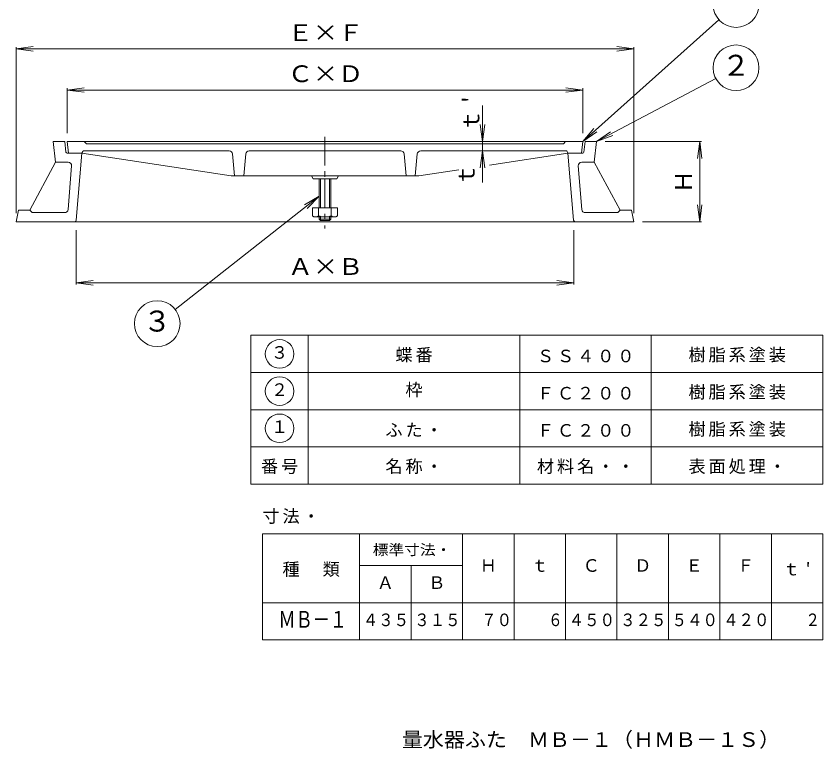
# Model space of a CAD drawing. Units: millimetres, scale not verified, with parts at other scales. Extents: x -461 to 384, y -567 to 704.
# Drawn here: x -359 to 346, y -567 to 73 of the extents above; entities that cross this region are included whole.
import ezdxf
from ezdxf.enums import TextEntityAlignment as Align

# ---------------------------------------------------------------- set-up
doc = ezdxf.new("R2010")
doc.units = ezdxf.units.MM
doc.header["$LTSCALE"] = 5
doc.linetypes.add('CHAIN1', pattern=[8, 5, -1, 1, -1])
for name, color, linetype, lineweight in [('0-0', 3, 'Continuous', 9), ('0-1', 2, 'Continuous', 9), ('0-4', 7, 'Continuous', 9), ('0-5', 7, 'Continuous', 9), ('1-4', 7, 'Continuous', 9), ('F-5', 7, 'Continuous', 9)]:
    doc.layers.add(name, color=color, linetype=linetype, lineweight=lineweight)
doc.layers.add('1-5', color=4, linetype='Continuous')
doc.styles.add('ＭＳ ゴシック', font='')
doc.styles.get('ＭＳ ゴシック').set_extended_font_data('MS Gothic')

msp = doc.modelspace()

# ---------------------------------------------------------------- linework, layer by layer
at = {"layer": '0-0'}
for p, q in [((-326.689, -36.837), (-324.689, -54.837)), ((-316.628, -36.837), (-326.689, -36.837)), ((-315.615, -45.947), (-316.628, -36.837)), ((137.237, -45.947), (138.249, -36.837)), ((148.311, -36.837), (138.249, -36.837)), ((148.311, -36.837), (146.311, -54.837)), ((-314.621, -46.837), (-301.689, -46.837)), ((-306.575, -105.462), (-301.689, -46.837)), ((136.243, -46.837), (123.311, -46.837)), ((128.196, -105.462), (123.311, -46.837)), ((-347.189, -96.837), (-324.689, -54.837)), ((-313.644, -54.837), (-324.689, -54.837)), ((135.266, -54.837), (146.311, -54.837)), ((168.811, -96.837), (146.311, -54.837)), ((-310.654, -58.086), (-313.821, -96.086)), ((132.276, -58.086), (135.443, -96.086)), ((-359.189, -106.837), (-357.189, -96.837)), ((-347.189, -96.837), (-357.189, -96.837)), ((-347.189, -96.837), (-345.189, -98.837)), ((168.811, -96.837), (166.811, -98.837)), ((168.811, -96.837), (178.811, -96.837)), ((180.811, -106.837), (178.811, -96.837)), ((-316.811, -98.837), (-345.189, -98.837)), ((138.432, -98.837), (166.811, -98.837)), ((180.811, -106.837), (-359.189, -106.837))]:
    msp.add_line(p, q, dxfattribs=at)
at = {"layer": '0-0', "linetype": 'CHAIN1'}
msp.add_lwpolyline([(-89.189, -32.648), (-89.189, -69.974), (-89.189, -112.885)], dxfattribs=at)
at = {"layer": '0-0'}
for centre, radius, start, end in [((-314.621, -45.837), 1, 186.33737, 270), ((136.243, -45.837), 1, 270, 353.66263), ((-313.644, -57.837), 3, 355.23671, 90), ((135.266, -57.837), 3, 90, 184.76329), ((-316.811, -95.837), 3, 270, 355.23659), ((138.432, -95.837), 3, 184.76341, 270), ((-308.069, -105.337), 1.5, 270, 355.23659), ((129.691, -105.337), 1.5, 184.76341, 270)]:
    msp.add_arc(centre, radius, start, end, dxfattribs=at)
at = {"layer": '0-1'}
for p, q in [((-313.504, -46.837), (-314.615, -36.837)), ((-299.615, -36.837), (-297.615, -38.837)), ((119.237, -38.837), (-297.615, -38.837)), ((121.237, -36.837), (119.237, -38.837)), ((-300.966, -45.39), (-301.689, -46.837)), ((-171.202, -66.837), (-301.689, -46.837)), ((-172.929, -44.837), (-300.071, -44.837)), ((-169.941, -47.565), (-168.189, -66.837)), ((-158.437, -47.565), (-160.189, -66.837)), ((-22.929, -44.837), (-155.45, -44.837)), ((-19.941, -47.565), (-18.189, -66.837)), ((-8.437, -47.565), (-10.189, -66.837)), ((-5.449, -44.837), (121.693, -44.837)), ((123.311, -46.837), (54.76, -57.344)), ((122.587, -45.39), (123.311, -46.837)), ((27.911, -61.459), (-7.177, -66.837)), ((-7.177, -66.837), (-171.202, -66.837)), ((-99.478, -69.337), (-100.921, -66.837)), ((-78.9, -69.337), (-99.478, -69.337)), ((-94.189, -69.337), (-94.189, -94.665)), ((-93.189, -69.337), (-93.189, -94.665)), ((-85.189, -69.337), (-85.189, -94.665)), ((-84.189, -69.337), (-84.189, -94.665)), ((-78.9, -69.337), (-77.457, -66.837)), ((-94.689, -101.665), (-94.689, -94.665)), ((-83.689, -101.665), (-83.689, -94.665)), ((-78.239, -101.665), (-78.239, -94.665)), ((-97.414, -102.665), (-80.964, -102.665)), ((-94.189, -102.665), (-94.189, -104.665)), ((-93.189, -102.665), (-93.189, -105.665)), ((-85.189, -102.665), (-85.189, -105.665)), ((-84.189, -102.665), (-84.189, -104.665))]:
    msp.add_line(p, q, dxfattribs=at)
for points in [[(135.126, -46.837), (136.237, -36.837), (-314.615, -36.837)], [(-100.139, -101.665), (-100.139, -94.665), (-78.239, -94.665)], [(-84.189, -104.665), (-94.189, -104.665), (-93.189, -105.665)], [(-84.189, -104.665), (-85.189, -105.665), (-93.189, -105.665)]]:
    msp.add_lwpolyline(points, dxfattribs=at)
for centre, radius, start, end in [((-300.071, -45.837), 1, 90, 153.43684), ((-172.929, -47.837), 3, 5.19456, 90), ((-155.45, -47.837), 3, 90, 174.80531), ((-22.929, -47.837), 3, 5.19456, 90), ((-5.449, -47.837), 3, 90, 174.80544), ((121.693, -45.837), 1, 26.56125, 90), ((-97.414, -98.452), 4.213, 229.69604, 310.30377), ((-89.189, -87.04), 15.625, 249.38998, 290.61002), ((-80.964, -98.452), 4.213, 229.69623, 310.30396)]:
    msp.add_arc(centre, radius, start, end, dxfattribs=at)
at = {"layer": '0-4'}
for p, q in [((-359.189, 44.21), (-344.317, 46.168)), ((-359.189, -99.337), (-359.189, 45.71)), ((-359.189, 44.21), (180.811, 44.21)), ((-359.189, 44.21), (-344.317, 42.252)), ((180.811, 44.21), (165.939, 46.168)), ((180.811, 44.21), (165.939, 42.252)), ((180.811, -99.337), (180.811, 45.71)), ((-314.615, 8.265), (-299.744, 10.223)), ((-314.615, -29.337), (-314.615, 9.765)), ((-314.615, 8.265), (136.237, 8.265)), ((-314.615, 8.265), (-299.744, 6.307)), ((136.237, 8.265), (121.365, 10.223)), ((136.237, 8.265), (121.365, 6.307)), ((136.237, -29.337), (136.237, 9.765)), ((48.506, -5.302), (48.506, -72.511)), ((48.506, -36.837), (46.548, -21.965)), ((48.506, -36.837), (50.464, -21.965)), ((48.506, -36.837), (48.506, -38.837)), ((56.006, -36.837), (50.006, -36.837)), ((56.006, -38.837), (50.006, -38.837)), ((155.811, -36.837), (240.008, -36.837)), ((238.508, -36.837), (236.55, -51.709)), ((238.508, -106.837), (238.508, -36.837)), ((238.508, -36.837), (240.466, -51.709)), ((48.506, -44.837), (46.548, -59.709)), ((48.506, -44.837), (50.464, -59.709)), ((56.006, -44.837), (50.006, -44.837)), ((238.508, -106.837), (236.55, -91.965)), ((238.508, -106.837), (240.466, -91.965)), ((188.311, -106.837), (240.008, -106.837)), ((-306.689, -114.337), (-306.689, -161.717)), ((128.311, -114.337), (128.311, -161.717)), ((-306.689, -160.217), (-291.817, -158.259)), ((-306.689, -160.217), (128.311, -160.217)), ((-306.689, -160.217), (-291.817, -162.175)), ((128.311, -160.217), (113.439, -158.259)), ((128.311, -160.217), (113.439, -162.175))]:
    msp.add_line(p, q, dxfattribs=at)
at = {"layer": '0-5'}
for p, q in [((255.322, 69.667), (136.237, -36.837)), ((252.554, 18.352), (148.311, -36.837)), ((-94.189, -84.553), (-107.093, -92.2))]:
    msp.add_line(p, q, dxfattribs=at)
msp.add_lwpolyline([(-220.106, -183.474), (-94.189, -84.553), (-104.674, -95.279)], dxfattribs=at)
at = {"layer": '1-4'}
for p, q in [((-103.855, -336.097), (-103.855, -206.097)), ((81.145, -336.097), (81.145, -206.097)), ((196.145, -336.097), (196.145, -206.097)), ((346.145, -336.097), (346.145, -206.097)), ((-153.855, -238.597), (346.145, -238.597)), ((-153.855, -271.097), (346.145, -271.097)), ((-153.855, -303.597), (346.145, -303.597)), ((-153.855, -336.097), (346.145, -336.097))]:
    msp.add_line(p, q, dxfattribs=at)
msp.add_lwpolyline([(-153.855, -336.097), (-153.855, -206.097), (346.145, -206.097)], dxfattribs=at)
for centre, radius in [((270.229, 83), 20), ((270.229, 27.71), 20), ((-235.834, -195.829), 20), ((-128.855, -222.347), 12.5), ((-128.855, -254.847), 12.5), ((-128.855, -287.347), 12.5)]:
    msp.add_circle(centre, radius, dxfattribs=at)
at = {"layer": 'F-5'}
for p, q in [((136.237, -36.837), (146.017, -25.464)), ((148.311, -36.837), (160.538, -28.148)), ((136.237, -36.837), (148.627, -28.382)), ((148.311, -36.837), (162.37, -31.609)), ((-143.855, -379.639), (-143.855, -472.264)), ((-143.855, -379.639), (346.145, -379.639)), ((-58.855, -379.639), (-58.855, -472.264)), ((31.145, -379.639), (31.145, -472.264)), ((76.145, -379.639), (76.145, -472.264)), ((121.145, -379.639), (121.145, -472.264)), ((166.145, -379.639), (166.145, -472.264)), ((211.145, -379.639), (211.145, -472.264)), ((256.145, -379.639), (256.145, -472.264)), ((301.145, -379.639), (301.145, -472.264)), ((346.145, -379.639), (346.145, -472.264)), ((-58.855, -407.264), (31.145, -407.264)), ((-13.855, -407.264), (-13.855, -472.264)), ((-143.855, -439.764), (346.145, -439.764)), ((-143.855, -472.264), (346.145, -472.264))]:
    msp.add_line(p, q, dxfattribs=at)

# ---------------------------------------------------------------- texts
at = {"layer": '0-4', "style": 'ＭＳ ゴシック', "width": 1.1}
for s, p in [('Ｅ×Ｆ', (-121.689, 46.71)), ('Ｃ×Ｄ', (-121.689, 10.765)), ('Ａ×Ｂ', (-121.689, -157.717))]:
    msp.add_text(s, height=14.66, dxfattribs=at).set_placement(p, align=Align.BOTTOM_LEFT)
at = {"layer": '0-4', "style": 'ＭＳ ゴシック'}
for s, p in [('ｔ', (46.006, -76.057)), ('Ｈ', (236.008, -81.837))]:
    msp.add_text(s, height=14.66, rotation=90, dxfattribs=at).set_placement(p, align=Align.BOTTOM_LEFT)
at = {"layer": '0-4', "insert": (46.006, -28.568), "char_height": 14.66, "attachment_point": 7, "rotation": 90, "style": 'ＭＳ ゴシック'}
msp.add_mtext("\\T1.17;ｔ'", dxfattribs=at)
at = {"layer": '1-4', "color": 3, "style": 'ＭＳ ゴシック'}
for s, p in [('２', (257.729, 15.21)), ('３', (-248.334, -208.329))]:
    msp.add_text(s, height=18.33, dxfattribs=at).set_placement(p, align=Align.BOTTOM_LEFT)
at = {"layer": '1-4', "style": 'ＭＳ ゴシック'}
for s, p in [('３', (-136.355, -229.847)), ('枠', (-18.855, -262.347)), ('２', (-136.355, -262.347)), ('１', (-136.355, -294.847))]:
    msp.add_text(s, height=11, dxfattribs=at).set_placement(p, align=Align.BOTTOM_LEFT)
at = {"layer": '1-4', "char_height": 11, "attachment_point": 7, "style": 'ＭＳ ゴシック'}
for s, insert in [('\\T1.17;蝶番', (-27.605, -229.847)), ('\\T1.17;ＳＳ４００', (96.145, -229.847)), ('\\T1.17;樹脂系塗装', (228.645, -229.847)), ('\\T1.17;ＦＣ２００', (96.145, -262.347)), ('\\T1.17;樹脂系塗装', (228.645, -262.347)), ('\\T1.17;樹脂系塗装', (228.645, -294.847)), ('\\T1.17;ふた・', (-36.355, -294.847)), ('\\T1.17;ＦＣ２００', (96.145, -294.847)), ('\\T1.17;番号', (-145.105, -327.347)), ('\\T1.17;名称・', (-36.355, -327.347)), ('\\T1.17;材料名・・', (96.145, -327.347)), ('\\T1.17;表面処理・', (228.645, -327.347))]:
    msp.add_mtext(s, dxfattribs=dict(at, insert=insert))
at = {"layer": '1-5', "style": 'ＭＳ ゴシック', "width": 1.05}
msp.add_text('量水器ふた\u3000ＭＢ－１（ＨＭＢ－１Ｓ）', height=12.83, dxfattribs=at).set_placement((-21.941, -569.633), align=Align.BOTTOM_LEFT)
at = {"layer": 'F-5', "style": 'ＭＳ ゴシック'}
for s, height, width, p in [('標準寸法・', 9.164, 1.1, (-47.396, -400.827)), ('ＭＢ－１', 14.66, 0.75, (-129.855, -466.014))]:
    msp.add_text(s, height=height, dxfattribs=dict(at, width=width)).set_placement(p, align=Align.BOTTOM_LEFT)
for s, p in [('Ｈ', (46.145, -416.028)), ('Ｃ', (136.145, -416.028)), ('Ｄ', (181.145, -416.028)), ('Ｅ', (226.145, -416.028)), ('Ｆ', (271.145, -416.028)), ('ｔ', (91.145, -416.028)), ('Ａ', (-43.855, -431.014)), ('Ｂ', (1.145, -431.014))]:
    msp.add_text(s, height=11, dxfattribs=at).set_placement(p, align=Align.BOTTOM_LEFT)
at = {"layer": 'F-5', "color": 6, "style": 'ＭＳ ゴシック'}
for s, width, p in [('４３５', 0.9, (-56.105, -463.514)), ('３１５', 0.9, (-11.105, -463.514)), ('７０', 0.9, (47.395, -463.514)), ('６', 0.85, (105.895, -463.514)), ('４５０', 0.9, (123.895, -463.514)), ('３２５', 0.9, (168.895, -463.514)), ('５４０', 0.9, (213.895, -463.514)), ('４２０', 0.9, (258.895, -463.514)), ('２', 0.85, (330.895, -463.514))]:
    msp.add_text(s, height=11, dxfattribs=dict(at, width=width)).set_placement(p, align=Align.BOTTOM_LEFT)
at = {"layer": 'F-5', "char_height": 11, "attachment_point": 7, "style": 'ＭＳ ゴシック'}
for s, insert in [('\\T1.17;寸法・', (-143.855, -370.889)), ('\\T1.17;種\u3000類', (-126.355, -417.202)), ("\\T1.22;ｔ'", (311.145, -416.028))]:
    msp.add_mtext(s, dxfattribs=dict(at, insert=insert))

doc.saveas('drawing.dxf')
